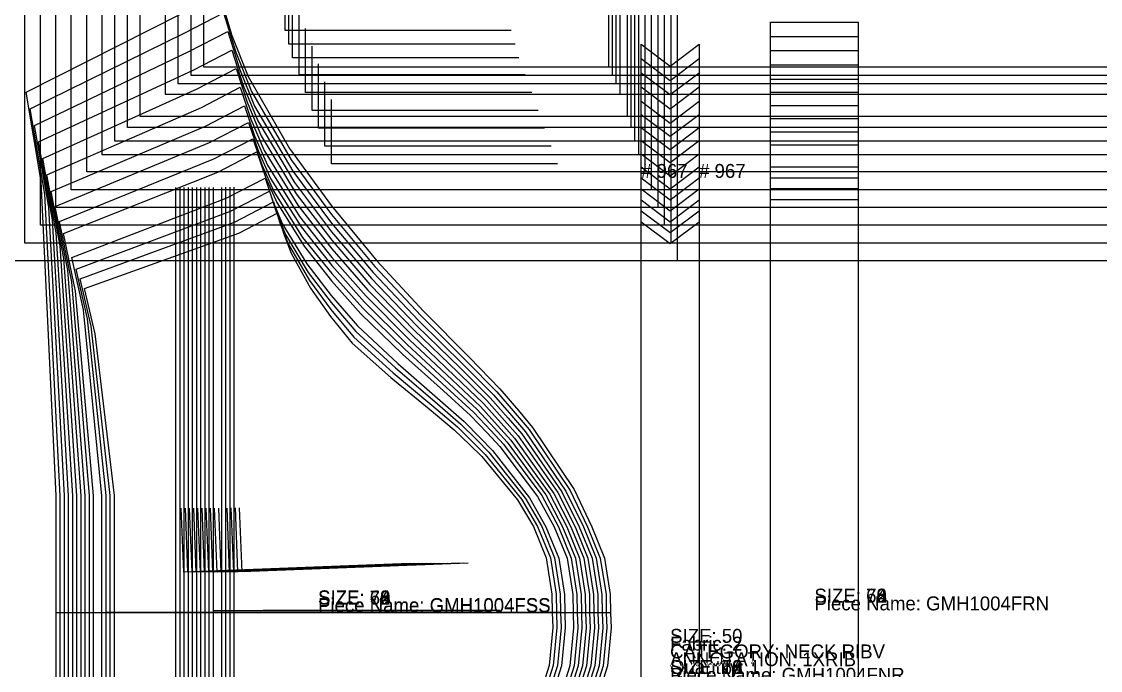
# Model space of a CAD drawing. Extents: x -1.7 to 62.1, y -0.5 to 34.5.
# Drawn here: x 28.47 to 47.86, y 11.14 to 22.8 of the extents above; entities that cross this region are included whole.
import ezdxf

# ---------------------------------------------------------------- set-up
doc = ezdxf.new("R2010")
doc.units = 0

# ---------------------------------------------------------------- blocks, each defined once
blk = doc.blocks.new('GMH1004FBA_42')
at = {"layer": '1'}
for points in [[(31.7432, 21.9825), (31.743, 30.5574)], [(57.7275, 21.9825), (31.7432, 21.9825)]]:
    blk.add_lwpolyline(points, dxfattribs=at)
at = {"layer": '6'}
blk.add_line((57.7275, 21.9825), (31.7432, 21.9825), dxfattribs=at)
at = {"layer": '8'}
blk.add_line((39.0266, 21.9825), (39.0266, 30.2769), dxfattribs=at)
blk = doc.blocks.new('GMH1004FBA_44')
at = {"layer": '1'}
for points in [[(31.5149, 21.8349), (31.5147, 30.7051)], [(57.8929, 21.8349), (31.5149, 21.8349)]]:
    blk.add_lwpolyline(points, dxfattribs=at)
at = {"layer": '6'}
blk.add_line((57.8929, 21.8349), (31.5149, 21.8349), dxfattribs=at)
at = {"layer": '8'}
blk.add_line((39.0936, 21.8349), (39.0936, 30.4246), dxfattribs=at)
blk = doc.blocks.new('GMH1004FBA_46')
at = {"layer": '1'}
for points in [[(31.2865, 21.6872), (31.2863, 30.8527)], [(58.0582, 21.6872), (31.2865, 21.6872)]]:
    blk.add_lwpolyline(points, dxfattribs=at)
at = {"layer": '6'}
blk.add_line((58.0582, 21.6872), (31.2865, 21.6872), dxfattribs=at)
at = {"layer": '8'}
blk.add_line((39.1605, 21.6872), (39.1605, 30.5722), dxfattribs=at)
blk = doc.blocks.new('GMH1004FBA_48')
at = {"layer": '1'}
for points in [[(31.0582, 21.4904), (31.0581, 31.0496)], [(58.2237, 21.4904), (31.0582, 21.4904)]]:
    blk.add_lwpolyline(points, dxfattribs=at)
at = {"layer": '6'}
blk.add_line((58.2237, 21.4904), (31.0582, 21.4904), dxfattribs=at)
at = {"layer": '8'}
blk.add_line((39.2276, 21.4904), (39.2276, 30.7691), dxfattribs=at)
blk = doc.blocks.new('GMH1004FBA_52')
at = {"layer": '1'}
for points in [[(30.6017, 21.0967), (30.6015, 31.4433)], [(58.5545, 21.0967), (30.6017, 21.0967)]]:
    blk.add_lwpolyline(points, dxfattribs=at)
at = {"layer": '6'}
blk.add_line((58.5545, 21.0967), (30.6017, 21.0967), dxfattribs=at)
at = {"layer": '8'}
blk.add_line((39.3616, 21.0967), (39.3616, 31.1628), dxfattribs=at)
blk = doc.blocks.new('GMH1004FBA_54')
at = {"layer": '1'}
for points in [[(30.3733, 20.8998), (30.3732, 31.6401)], [(58.7198, 20.8998), (30.3733, 20.8998)]]:
    blk.add_lwpolyline(points, dxfattribs=at)
at = {"layer": '6'}
blk.add_line((58.7198, 20.8998), (30.3733, 20.8998), dxfattribs=at)
at = {"layer": '8'}
blk.add_line((39.4285, 20.8998), (39.4285, 31.3596), dxfattribs=at)
blk.add_lwpolyline([(37.2725, 22.6449), (33.207, 22.6449), (33.207, 23.7987)], dxfattribs=at)
blk = doc.blocks.new('GMH1004FBA_56')
at = {"layer": '1'}
for points in [[(30.145, 20.6538), (30.1449, 31.8862)], [(58.8852, 20.6538), (30.145, 20.6538)]]:
    blk.add_lwpolyline(points, dxfattribs=at)
at = {"layer": '6'}
blk.add_line((58.8852, 20.6538), (30.145, 20.6538), dxfattribs=at)
at = {"layer": '8'}
blk.add_line((39.4956, 20.6538), (39.4956, 31.6057), dxfattribs=at)
blk.add_lwpolyline([(37.3395, 22.3989), (33.274, 22.3989), (33.274, 23.5527)], dxfattribs=at)
blk = doc.blocks.new('GMH1004FBA_58')
at = {"layer": '1'}
for points in [[(29.9168, 20.4077), (29.9166, 32.1322)], [(59.0507, 20.4077), (29.9168, 20.4077)]]:
    blk.add_lwpolyline(points, dxfattribs=at)
at = {"layer": '6'}
blk.add_line((59.0507, 20.4077), (29.9168, 20.4077), dxfattribs=at)
at = {"layer": '8'}
blk.add_line((39.5626, 20.4077), (39.5626, 31.8517), dxfattribs=at)
blk.add_lwpolyline([(37.4065, 22.1528), (33.3411, 22.1528), (33.3411, 23.3066)], dxfattribs=at)
blk = doc.blocks.new('GMH1004FBA_60')
at = {"layer": '1'}
for points in [[(29.6392, 20.1019), (29.6391, 32.4662)], [(59.2653, 20.1019), (29.6392, 20.1019)]]:
    blk.add_lwpolyline(points, dxfattribs=at)
at = {"layer": '6'}
blk.add_line((59.2653, 20.1019), (29.6392, 20.1019), dxfattribs=at)
at = {"layer": '8'}
blk.add_line((39.6788, 20.1019), (39.6788, 32.1608), dxfattribs=at)
blk.add_lwpolyline([(37.5227, 21.847), (33.4572, 21.847), (33.4572, 23.0008)], dxfattribs=at)
blk = doc.blocks.new('GMH1004FBA_62')
at = {"layer": '1'}
for points in [[(29.3617, 19.782), (29.3616, 32.7861)], [(59.4798, 19.782), (29.3617, 19.782)]]:
    blk.add_lwpolyline(points, dxfattribs=at)
at = {"layer": '6'}
blk.add_line((59.4798, 19.782), (29.3617, 19.782), dxfattribs=at)
at = {"layer": '8'}
blk.add_line((39.7949, 19.782), (39.7949, 32.456), dxfattribs=at)
blk.add_lwpolyline([(37.6389, 21.5271), (33.5734, 21.5271), (33.5734, 22.6809)], dxfattribs=at)
blk = doc.blocks.new('GMH1004FBA_64')
at = {"layer": '1'}
for points in [[(29.0843, 19.462), (29.0841, 33.106)], [(59.6945, 19.462), (29.0843, 19.462)]]:
    blk.add_lwpolyline(points, dxfattribs=at)
at = {"layer": '6'}
blk.add_line((59.6945, 19.462), (29.0843, 19.462), dxfattribs=at)
at = {"layer": '8'}
blk.add_line((39.9112, 19.462), (39.9112, 32.7506), dxfattribs=at)
blk.add_lwpolyline([(37.7551, 21.2072), (33.6897, 21.2072), (33.6897, 22.361)], dxfattribs=at)
blk = doc.blocks.new('GMH1004FBA_66')
at = {"layer": '1'}
for points in [[(28.8068, 19.1422), (28.8066, 33.4259)], [(59.9091, 19.1422), (28.8068, 19.1422)]]:
    blk.add_lwpolyline(points, dxfattribs=at)
at = {"layer": '6'}
blk.add_line((59.9091, 19.1422), (28.8068, 19.1422), dxfattribs=at)
at = {"layer": '8'}
blk.add_line((40.0274, 19.1422), (40.0274, 33.0458), dxfattribs=at)
blk.add_lwpolyline([(37.8713, 20.8873), (33.8059, 20.8873), (33.8059, 22.0411)], dxfattribs=at)
blk = doc.blocks.new('GMH1004FBA_68')
at = {"layer": '1'}
for points in [[(28.5293, 18.8223), (28.5291, 33.7458)], [(60.1236, 18.8223), (28.5293, 18.8223)]]:
    blk.add_lwpolyline(points, dxfattribs=at)
at = {"layer": '6'}
blk.add_line((60.1236, 18.8223), (28.5293, 18.8223), dxfattribs=at)
at = {"layer": '8'}
blk.add_line((40.1436, 18.8223), (40.1436, 33.3405), dxfattribs=at)
blk.add_lwpolyline([(37.9875, 20.5674), (33.922, 20.5674), (33.922, 21.7212)], dxfattribs=at)
blk = doc.blocks.new('GMH1004FBA_70')
at = {"layer": '1'}
blk.add_lwpolyline([(60.3383, 18.5024), (28.2517, 18.5024)], dxfattribs=at)
at = {"layer": '6'}
blk.add_line((60.3383, 18.5024), (28.2517, 18.5024), dxfattribs=at)
at = {"layer": '8'}
blk.add_line((40.2598, 18.5024), (40.2598, 33.6355), dxfattribs=at)
blk.add_lwpolyline([(38.1037, 20.2475), (34.0383, 20.2475), (34.0383, 21.4013)], dxfattribs=at)
blk = doc.blocks.new('GMH1004FSS_42')
at = {"layer": '1'}
for points in [[(29.597, 18.0091), (32.3733, 19.0029), (33.0726, 19.3646)], [(33.0726, 19.3646), (33.1767, 19.003), (33.3131, 18.6432), (33.6642, 18.012), (34.0246, 17.5061), (34.4121, 17.0234), (35.1093, 16.407), (35.793, 15.844), (36.2467, 15.4647), (36.5269, 15.1955), (36.7401, 14.9874), (37.3826, 14.2077), (37.671, 13.731), (37.9005, 13.1691), (38.0039, 12.5159), (38.008, 12.1852), (38.008, 12.1852), (38.0184, 11.9115), (37.9532, 11.2308), (37.7306, 10.5313)], [(29.5784, 6.3691), (29.7924, 7.2494), (30.1375, 10.1647), (30.1375, 12.0998), (30.1375, 12.1846), (30.1375, 12.2257), (30.1375, 14.2863), (29.7932, 17.1923), (29.597, 18.0091)]]:
    blk.add_lwpolyline(points, dxfattribs=at)
at = {"layer": '5'}
blk.add_line((32.9632, 12.2257), (37.0675, 12.2257), dxfattribs=at)
at = {"layer": '7'}
blk.add_line((32.9632, 12.2257), (37.0675, 12.2257), dxfattribs=at)
at = {"layer": '8'}
for p, q in [((32.2845, 19.8263), (32.2845, 4.5465)), ((38.0077, 12.1863), (30.1375, 12.1863))]:
    blk.add_line(p, q, dxfattribs=at)
blk.add_lwpolyline([(36.4944, 13.0709), (32.4319, 12.9147), (32.3876, 14.0675)], dxfattribs=at)
at = {"layer": '1'}
for s, p in [('SIZE: 42', (33.7984, 12.3322)), ('Piece Name: GMH1004FSS', (33.7984, 12.1922))]:
    blk.add_text(s, height=0.25, dxfattribs=at).set_placement(p)
blk = doc.blocks.new('GMH1004FSS_44')
at = {"layer": '1'}
for points in [[(29.5222, 18.1827), (32.2985, 19.1998), (32.9978, 19.5615)], [(32.9978, 19.5615), (33.1133, 19.1841), (33.2627, 18.8093), (33.642, 18.1533), (34.0288, 17.6291), (34.4436, 17.1296), (35.1509, 16.4926), (35.8449, 15.9101), (36.3054, 15.518), (36.5894, 15.24), (36.8055, 15.0249), (37.4554, 14.2212), (37.7458, 13.731), (37.9753, 13.1691), (38.0787, 12.5159), (38.0828, 12.1852), (38.0828, 12.1852), (38.0932, 11.9115), (38.028, 11.2308), (37.8054, 10.5313)], [(29.5036, 6.1955), (29.7213, 7.1167), (30.0627, 10.1647), (30.0627, 12.0998), (30.0627, 12.1846), (30.0627, 12.2257), (30.0627, 14.2863), (29.7219, 17.3273), (29.5222, 18.1827)]]:
    blk.add_lwpolyline(points, dxfattribs=at)
at = {"layer": '5'}
blk.add_line((32.8884, 12.2257), (36.9927, 12.2257), dxfattribs=at)
at = {"layer": '7'}
blk.add_line((32.8884, 12.2257), (36.9927, 12.2257), dxfattribs=at)
at = {"layer": '8'}
for p, q in [((32.2097, 19.8263), (32.2097, 4.5465)), ((38.0825, 12.1863), (30.0627, 12.1863))]:
    blk.add_line(p, q, dxfattribs=at)
blk.add_lwpolyline([(36.4196, 13.0709), (32.3571, 12.9147), (32.3128, 14.0675)], dxfattribs=at)
at = {"layer": '1'}
for s, p in [('SIZE: 44', (33.7984, 12.3322)), ('Piece Name: GMH1004FSS', (33.7984, 12.1922))]:
    blk.add_text(s, height=0.25, dxfattribs=at).set_placement(p)
blk = doc.blocks.new('GMH1004FSS_46')
at = {"layer": '1'}
for points in [[(29.4474, 18.3563), (32.2237, 19.3967), (32.923, 19.7584)], [(32.923, 19.7584), (33.0499, 19.3652), (33.2123, 18.9752), (33.6197, 18.2948), (34.0329, 17.7522), (34.4751, 17.2359), (35.1925, 16.5782), (35.8968, 15.9763), (36.3641, 15.5711), (36.652, 15.2843), (36.871, 15.0625), (37.5281, 14.2349), (37.8206, 13.731), (38.0501, 13.1691), (38.1535, 12.5159), (38.1576, 12.1852), (38.1576, 12.1852), (38.168, 11.9115), (38.1028, 11.2308), (37.8802, 10.5313)], [(29.4288, 6.0219), (29.6503, 6.9838), (29.9879, 10.1647), (29.9879, 12.0998), (29.9879, 12.1846), (29.9879, 12.2257), (29.9879, 14.2863), (29.6507, 17.4624), (29.4474, 18.3563)]]:
    blk.add_lwpolyline(points, dxfattribs=at)
at = {"layer": '5'}
blk.add_line((32.8136, 12.2257), (36.9179, 12.2257), dxfattribs=at)
at = {"layer": '7'}
blk.add_line((32.8136, 12.2257), (36.9179, 12.2257), dxfattribs=at)
at = {"layer": '8'}
for p, q in [((32.1349, 19.8263), (32.1349, 4.5465)), ((38.1573, 12.1863), (29.9879, 12.1863))]:
    blk.add_line(p, q, dxfattribs=at)
blk.add_lwpolyline([(36.3448, 13.0709), (32.2823, 12.9147), (32.238, 14.0675)], dxfattribs=at)
at = {"layer": '1'}
for s, p in [('SIZE: 46', (33.7984, 12.3322)), ('Piece Name: GMH1004FSS', (33.7984, 12.1922))]:
    blk.add_text(s, height=0.25, dxfattribs=at).set_placement(p)
blk = doc.blocks.new('GMH1004FSS_48')
at = {"layer": '1'}
for points in [[(29.3726, 18.5654), (32.1489, 19.6271), (32.8482, 19.9889)], [(32.8482, 19.9889), (32.9852, 19.5745), (33.1597, 19.1638), (33.5951, 18.4482), (34.0357, 17.8783), (34.5066, 17.3365), (35.2341, 16.658), (35.9487, 16.0367), (36.4228, 15.6186), (36.7145, 15.323), (36.9364, 15.0944), (37.6008, 14.2427), (37.8954, 13.7252), (38.1249, 13.1632), (38.2283, 12.5101), (38.2324, 12.1794), (38.2324, 12.1794), (38.2428, 11.9057), (38.1776, 11.225), (37.955, 10.5255)], [(29.354, 5.8012), (29.5802, 6.8136), (29.9131, 10.1589), (29.9131, 12.094), (29.9131, 12.1788), (29.9131, 12.2199), (29.9131, 14.2805), (29.5803, 17.6236), (29.3726, 18.5654)]]:
    blk.add_lwpolyline(points, dxfattribs=at)
at = {"layer": '5'}
blk.add_line((32.7388, 12.2199), (36.8431, 12.2199), dxfattribs=at)
at = {"layer": '7'}
blk.add_line((32.7388, 12.2199), (36.8431, 12.2199), dxfattribs=at)
at = {"layer": '8'}
for p, q in [((32.0601, 19.8205), (32.0601, 4.5407)), ((38.2321, 12.1805), (29.9131, 12.1805))]:
    blk.add_line(p, q, dxfattribs=at)
blk.add_lwpolyline([(36.27, 13.0651), (32.2075, 12.9089), (32.1632, 14.0617)], dxfattribs=at)
at = {"layer": '1'}
for s, p in [('SIZE: 48', (33.7984, 12.3264)), ('Piece Name: GMH1004FSS', (33.7984, 12.1864))]:
    blk.add_text(s, height=0.25, dxfattribs=at).set_placement(p)
blk = doc.blocks.new('GMH1004FSS_52')
at = {"layer": '1'}
for points in [[(29.223, 18.9952), (31.9993, 20.0994), (32.6986, 20.4612)], [(32.6986, 20.4612), (32.8559, 20.0046), (33.0544, 19.5527), (33.546, 18.7667), (34.0412, 18.1422), (34.5696, 17.549), (35.3174, 16.8291), (36.0524, 16.1691), (36.5401, 15.725), (36.8396, 15.4116), (37.0673, 15.1694), (37.7463, 14.27), (38.045, 13.7252), (38.2745, 13.1632), (38.3779, 12.5101), (38.382, 12.1794), (38.382, 12.1794), (38.3924, 11.9057), (38.3272, 11.225), (38.1046, 10.5255)], [(29.2044, 5.3714), (29.4399, 6.4849), (29.7635, 10.1589), (29.7635, 12.094), (29.7635, 12.1788), (29.7635, 12.2199), (29.7635, 14.2805), (29.4394, 17.9579), (29.223, 18.9952)]]:
    blk.add_lwpolyline(points, dxfattribs=at)
at = {"layer": '5'}
blk.add_line((32.5892, 12.2199), (36.6935, 12.2199), dxfattribs=at)
at = {"layer": '7'}
blk.add_line((32.5892, 12.2199), (36.6935, 12.2199), dxfattribs=at)
at = {"layer": '8'}
for p, q in [((31.9105, 19.8205), (31.9105, 4.5407)), ((38.3817, 12.1805), (29.7635, 12.1805))]:
    blk.add_line(p, q, dxfattribs=at)
blk.add_lwpolyline([(36.1204, 13.0651), (32.0579, 12.9089), (32.0136, 14.0617)], dxfattribs=at)
at = {"layer": '1'}
for s, p in [('SIZE: 52', (33.7984, 12.3264)), ('Piece Name: GMH1004FSS', (33.7984, 12.1864))]:
    blk.add_text(s, height=0.25, dxfattribs=at).set_placement(p)
blk = doc.blocks.new('GMH1004FSS_54')
at = {"layer": '1'}
for points in [[(29.1482, 19.2101), (31.9245, 20.3357), (32.6238, 20.6974)], [(32.6238, 20.6974), (32.7912, 20.2197), (33.0018, 19.747), (33.5214, 18.926), (34.044, 18.2742), (34.6011, 17.6554), (35.359, 16.9147), (36.1043, 16.2352), (36.5988, 15.7783), (36.9021, 15.456), (37.1327, 15.207), (37.819, 14.2836), (38.1198, 13.7252), (38.3493, 13.1632), (38.4527, 12.5101), (38.4568, 12.1794), (38.4568, 12.1794), (38.4672, 11.9057), (38.402, 11.225), (38.1794, 10.5255)], [(29.1296, 5.1565), (29.3698, 6.3205), (29.6887, 10.1589), (29.6887, 12.094), (29.6887, 12.1788), (29.6887, 12.2199), (29.6887, 14.2805), (29.369, 18.125), (29.1482, 19.2101)]]:
    blk.add_lwpolyline(points, dxfattribs=at)
at = {"layer": '5'}
blk.add_line((32.5144, 12.2199), (36.6187, 12.2199), dxfattribs=at)
at = {"layer": '7'}
blk.add_line((32.5144, 12.2199), (36.6187, 12.2199), dxfattribs=at)
at = {"layer": '8'}
for p, q in [((31.8357, 19.8205), (31.8357, 4.5407)), ((38.4565, 12.1805), (29.6887, 12.1805))]:
    blk.add_line(p, q, dxfattribs=at)
blk.add_lwpolyline([(36.0456, 13.0651), (31.9831, 12.9089), (31.9388, 14.0617)], dxfattribs=at)
at = {"layer": '1'}
for s, p in [('SIZE: 54', (33.7984, 12.3264)), ('Piece Name: GMH1004FSS', (33.7984, 12.1864))]:
    blk.add_text(s, height=0.25, dxfattribs=at).set_placement(p)
blk = doc.blocks.new('GMH1004FSS_56')
at = {"layer": '1'}
for points in [[(29.0734, 19.4797), (31.8497, 20.631), (32.549, 20.9927)], [(32.549, 20.9927), (32.7245, 20.4859), (32.9459, 19.9842), (33.4934, 19.1122), (34.0446, 18.4195), (34.6326, 17.7616), (35.4006, 17.0003), (36.1562, 16.3014), (36.6575, 15.8314), (36.9647, 15.5004), (37.1982, 15.2447), (37.8917, 14.2973), (38.1946, 13.7252), (38.4241, 13.1632), (38.5275, 12.5101), (38.5316, 12.1794), (38.5316, 12.1794), (38.542, 11.9057), (38.4768, 11.225), (38.2542, 10.5255)], [(29.0548, 4.8869), (29.3009, 6.1143), (29.6139, 10.1589), (29.6139, 12.094), (29.6139, 12.1788), (29.6139, 12.2199), (29.6139, 14.2805), (29.2997, 18.3348), (29.0734, 19.4797)]]:
    blk.add_lwpolyline(points, dxfattribs=at)
at = {"layer": '5'}
blk.add_line((32.4396, 12.2199), (36.5439, 12.2199), dxfattribs=at)
at = {"layer": '7'}
blk.add_line((32.4396, 12.2199), (36.5439, 12.2199), dxfattribs=at)
at = {"layer": '8'}
for p, q in [((31.7609, 19.8205), (31.7609, 4.5407)), ((38.5313, 12.1805), (29.6139, 12.1805))]:
    blk.add_line(p, q, dxfattribs=at)
blk.add_lwpolyline([(35.9708, 13.0651), (31.9083, 12.9089), (31.864, 14.0617)], dxfattribs=at)
at = {"layer": '1'}
for s, p in [('SIZE: 56', (33.7984, 12.3264)), ('Piece Name: GMH1004FSS', (33.7984, 12.1864))]:
    blk.add_text(s, height=0.25, dxfattribs=at).set_placement(p)
blk = doc.blocks.new('GMH1004FSS_58')
at = {"layer": '1'}
for points in [[(28.9986, 19.7493), (31.7749, 20.9263), (32.4742, 21.288)], [(32.4742, 21.288), (32.6579, 20.7522), (32.8901, 20.2213), (33.4653, 19.2986), (34.0452, 18.5649), (34.6641, 17.8679), (35.4422, 17.0859), (36.2081, 16.3676), (36.7162, 15.8846), (37.0272, 15.5448), (37.2636, 15.2822), (37.9645, 14.3109), (38.2694, 13.7252), (38.4989, 13.1632), (38.6023, 12.5101), (38.6064, 12.1794), (38.6064, 12.1794), (38.6168, 11.9057), (38.5516, 11.225), (38.329, 10.5255)], [(28.98, 4.6173), (29.2319, 5.9081), (29.5391, 10.1589), (29.5391, 12.094), (29.5391, 12.1788), (29.5391, 12.2199), (29.5391, 14.2805), (29.2304, 18.5443), (28.9986, 19.7493)]]:
    blk.add_lwpolyline(points, dxfattribs=at)
at = {"layer": '5'}
blk.add_line((32.3648, 12.2199), (36.4691, 12.2199), dxfattribs=at)
at = {"layer": '7'}
blk.add_line((32.3648, 12.2199), (36.4691, 12.2199), dxfattribs=at)
at = {"layer": '8'}
for p, q in [((31.6861, 19.8205), (31.6861, 4.5407)), ((38.6061, 12.1805), (29.5391, 12.1805))]:
    blk.add_line(p, q, dxfattribs=at)
blk.add_lwpolyline([(35.896, 13.0651), (31.8335, 12.9089), (31.7892, 14.0617)], dxfattribs=at)
at = {"layer": '1'}
for s, p in [('SIZE: 58', (33.7984, 12.3263)), ('Piece Name: GMH1004FSS', (33.7984, 12.1863))]:
    blk.add_text(s, height=0.25, dxfattribs=at).set_placement(p)
blk = doc.blocks.new('GMH1004FSS_60')
at = {"layer": '1'}
for points in [[(28.9238, 20.0465), (31.7001, 21.2608), (32.3994, 21.6226)], [(32.3994, 21.6226), (32.59, 21.0522), (32.832, 20.487), (33.435, 19.5026), (34.0445, 18.7192), (34.6956, 17.9742), (35.4838, 17.1715), (36.26, 16.4339), (36.7748, 15.9378), (37.0897, 15.5893), (37.329, 15.3198), (38.0372, 14.3246), (38.3442, 13.7252), (38.5737, 13.1632), (38.6771, 12.5101), (38.6812, 12.1794), (38.6812, 12.1794), (38.6916, 11.9057), (38.6264, 11.225), (38.4038, 10.5255)], [(28.9052, 4.3201), (29.1636, 5.6808), (29.4643, 10.1589), (29.4643, 12.094), (29.4643, 12.1788), (29.4643, 12.2199), (29.4643, 14.2805), (29.1617, 18.7755), (28.9238, 20.0465)]]:
    blk.add_lwpolyline(points, dxfattribs=at)
at = {"layer": '5'}
blk.add_line((32.29, 12.2199), (36.3943, 12.2199), dxfattribs=at)
at = {"layer": '7'}
blk.add_line((32.29, 12.2199), (36.3943, 12.2199), dxfattribs=at)
at = {"layer": '8'}
for p, q in [((31.6113, 19.8205), (31.6113, 4.5407)), ((38.6809, 12.1805), (29.4643, 12.1805))]:
    blk.add_line(p, q, dxfattribs=at)
blk.add_lwpolyline([(35.8212, 13.0651), (31.7587, 12.9089), (31.7144, 14.0617)], dxfattribs=at)
at = {"layer": '1'}
for s, p in [('SIZE: 60', (33.7984, 12.3264)), ('Piece Name: GMH1004FSS', (33.7984, 12.1864))]:
    blk.add_text(s, height=0.25, dxfattribs=at).set_placement(p)
blk = doc.blocks.new('GMH1004FSS_62')
at = {"layer": '1'}
for points in [[(28.849, 20.3437), (31.6253, 21.5955), (32.3246, 21.9572)], [(32.3246, 21.9572), (32.522, 21.3524), (32.7739, 20.7526), (33.4047, 19.7068), (34.0437, 18.8733), (34.7271, 18.0805), (35.5254, 17.2571), (36.3119, 16.5), (36.8335, 15.991), (37.1523, 15.6336), (37.3945, 15.3575), (38.1099, 14.3382), (38.419, 13.7252), (38.6485, 13.1632), (38.7519, 12.5101), (38.756, 12.1794), (38.756, 12.1794), (38.7664, 11.9057), (38.7012, 11.225), (38.4786, 10.5255)], [(28.8304, 4.0229), (29.0952, 5.4536), (29.3895, 10.1589), (29.3895, 12.094), (29.3895, 12.1788), (29.3895, 12.2199), (29.3895, 14.2805), (29.093, 19.0066), (28.849, 20.3437)]]:
    blk.add_lwpolyline(points, dxfattribs=at)
at = {"layer": '5'}
blk.add_line((32.2152, 12.2199), (36.3195, 12.2199), dxfattribs=at)
at = {"layer": '7'}
blk.add_line((32.2152, 12.2199), (36.3195, 12.2199), dxfattribs=at)
at = {"layer": '8'}
for p, q in [((31.5365, 19.8205), (31.5365, 4.5407)), ((38.7557, 12.1805), (29.3895, 12.1805))]:
    blk.add_line(p, q, dxfattribs=at)
blk.add_lwpolyline([(35.7464, 13.0651), (31.6839, 12.9089), (31.6396, 14.0617)], dxfattribs=at)
at = {"layer": '1'}
for s, p in [('SIZE: 62', (33.7984, 12.3264)), ('Piece Name: GMH1004FSS', (33.7984, 12.1864))]:
    blk.add_text(s, height=0.25, dxfattribs=at).set_placement(p)
blk = doc.blocks.new('GMH1004FSS_64')
at = {"layer": '1'}
for points in [[(28.7742, 20.6409), (31.5505, 21.9301), (32.2498, 22.2918)], [(32.2498, 22.2918), (32.4541, 21.6525), (32.7159, 21.0182), (33.3743, 19.911), (34.0429, 19.0276), (34.7586, 18.1869), (35.567, 17.3427), (36.3638, 16.5662), (36.8922, 16.0442), (37.2148, 15.6779), (37.4599, 15.395), (38.1827, 14.3519), (38.4938, 13.7252), (38.7233, 13.1632), (38.8267, 12.5101), (38.8308, 12.1794), (38.8308, 12.1794), (38.8412, 11.9057), (38.776, 11.225), (38.5534, 10.5255)], [(28.7556, 3.7257), (29.0269, 5.2261), (29.3147, 10.1589), (29.3147, 12.094), (29.3147, 12.1788), (29.3147, 12.2199), (29.3147, 14.2805), (29.0243, 19.2377), (28.7742, 20.6409)]]:
    blk.add_lwpolyline(points, dxfattribs=at)
at = {"layer": '5'}
blk.add_line((32.1404, 12.2199), (36.2447, 12.2199), dxfattribs=at)
at = {"layer": '7'}
blk.add_line((32.1404, 12.2199), (36.2447, 12.2199), dxfattribs=at)
at = {"layer": '8'}
for p, q in [((31.4617, 19.8205), (31.4617, 4.5407)), ((38.8305, 12.1805), (29.3147, 12.1805))]:
    blk.add_line(p, q, dxfattribs=at)
blk.add_lwpolyline([(35.6716, 13.0651), (31.6091, 12.9089), (31.5648, 14.0617)], dxfattribs=at)
at = {"layer": '1'}
for s, p in [('SIZE: 64', (33.7984, 12.3264)), ('Piece Name: GMH1004FSS', (33.7984, 12.1864))]:
    blk.add_text(s, height=0.25, dxfattribs=at).set_placement(p)
blk = doc.blocks.new('GMH1004FSS_66')
at = {"layer": '1'}
for points in [[(28.6994, 20.9377), (31.4757, 22.2647), (32.175, 22.6264)], [(32.175, 22.6264), (32.3861, 21.9526), (32.6578, 21.2837), (33.344, 20.115), (34.0422, 19.1818), (34.7901, 18.2931), (35.6086, 17.4282), (36.4157, 16.6325), (36.9509, 16.0974), (37.2773, 15.7224), (37.5253, 15.4326), (38.2554, 14.3656), (38.5686, 13.7252), (38.7981, 13.1632), (38.9015, 12.5101), (38.9056, 12.1794), (38.9056, 12.1794), (38.916, 11.9057), (38.8508, 11.225), (38.6282, 10.5255)], [(28.6808, 3.4289), (28.9586, 4.9992), (29.2399, 10.1589), (29.2399, 12.094), (29.2399, 12.1788), (29.2399, 12.2199), (29.2399, 14.2805), (28.9555, 19.4685), (28.6994, 20.9377)]]:
    blk.add_lwpolyline(points, dxfattribs=at)
at = {"layer": '5'}
blk.add_line((32.0656, 12.2199), (36.1699, 12.2199), dxfattribs=at)
at = {"layer": '7'}
blk.add_line((32.0656, 12.2199), (36.1699, 12.2199), dxfattribs=at)
at = {"layer": '8'}
for p, q in [((31.3869, 19.8205), (31.3869, 4.5407)), ((38.9053, 12.1805), (29.2399, 12.1805))]:
    blk.add_line(p, q, dxfattribs=at)
blk.add_lwpolyline([(35.5968, 13.0651), (31.5343, 12.9089), (31.49, 14.0617)], dxfattribs=at)
at = {"layer": '1'}
for s, p in [('SIZE: 66', (33.7984, 12.3263)), ('Piece Name: GMH1004FSS', (33.7984, 12.1863))]:
    blk.add_text(s, height=0.25, dxfattribs=at).set_placement(p)
blk = doc.blocks.new('GMH1004FSS_68')
at = {"layer": '1'}
for points in [[(28.6246, 21.2349), (31.4009, 22.5992), (32.1002, 22.961)], [(32.1002, 22.961), (32.3182, 22.2528), (32.5998, 21.5493), (33.3137, 20.3191), (34.0414, 19.3361), (34.8216, 18.3994), (35.6502, 17.5137), (36.4676, 16.6986), (37.0096, 16.1507), (37.3399, 15.7667), (37.5908, 15.4703), (38.3281, 14.3793), (38.6434, 13.7252), (38.8729, 13.1632), (38.9763, 12.5101), (38.9804, 12.1794), (38.9804, 12.1794), (38.9908, 11.9057), (38.9256, 11.225), (38.703, 10.5255)], [(28.606, 3.1317), (28.8902, 4.7718), (29.1651, 10.1589), (29.1651, 12.094), (29.1651, 12.1788), (29.1651, 12.2199), (29.1651, 14.2805), (28.8868, 19.6996), (28.6246, 21.2349)]]:
    blk.add_lwpolyline(points, dxfattribs=at)
at = {"layer": '5'}
blk.add_line((31.9908, 12.2199), (36.0951, 12.2199), dxfattribs=at)
at = {"layer": '7'}
blk.add_line((31.9908, 12.2199), (36.0951, 12.2199), dxfattribs=at)
at = {"layer": '8'}
for p, q in [((31.3121, 19.8205), (31.3121, 4.5407)), ((38.9801, 12.1805), (29.1651, 12.1805))]:
    blk.add_line(p, q, dxfattribs=at)
blk.add_lwpolyline([(35.522, 13.0651), (31.4595, 12.9089), (31.4152, 14.0617)], dxfattribs=at)
at = {"layer": '1'}
for s, p in [('SIZE: 68', (33.7984, 12.3264)), ('Piece Name: GMH1004FSS', (33.7984, 12.1864))]:
    blk.add_text(s, height=0.25, dxfattribs=at).set_placement(p)
blk = doc.blocks.new('GMH1004FSS_70')
at = {"layer": '1'}
for points in [[(28.5498, 21.5321), (31.3261, 22.9339), (32.0254, 23.2956)], [(32.0254, 23.2956), (32.2503, 22.5529), (32.5417, 21.8149), (33.2833, 20.5233), (34.0406, 19.4904), (34.8531, 18.5058), (35.6918, 17.5993), (36.5195, 16.7648), (37.0682, 16.2038), (37.4024, 15.8111), (37.6562, 15.5078), (38.4009, 14.3928), (38.7182, 13.7252), (38.9477, 13.1632), (39.0511, 12.5101), (39.0552, 12.1794), (39.0552, 12.1794), (39.0656, 11.9057), (39.0004, 11.225), (38.7778, 10.5255)], [(28.5312, 2.8345), (28.8219, 4.5445), (29.0903, 10.1589), (29.0903, 12.094), (29.0903, 12.1788), (29.0903, 12.2199), (29.0903, 14.2805), (28.8181, 19.9307), (28.5498, 21.5321)]]:
    blk.add_lwpolyline(points, dxfattribs=at)
at = {"layer": '5'}
blk.add_line((31.916, 12.2199), (36.0203, 12.2199), dxfattribs=at)
at = {"layer": '7'}
blk.add_line((31.916, 12.2199), (36.0203, 12.2199), dxfattribs=at)
at = {"layer": '8'}
for p, q in [((31.2373, 19.8205), (31.2373, 4.5407)), ((39.0549, 12.1805), (29.0903, 12.1805))]:
    blk.add_line(p, q, dxfattribs=at)
blk.add_lwpolyline([(35.4472, 13.0651), (31.3847, 12.9089), (31.3404, 14.0617)], dxfattribs=at)
at = {"layer": '1'}
for s, p in [('SIZE: 70', (33.7984, 12.3264)), ('Piece Name: GMH1004FSS', (33.7984, 12.1864))]:
    blk.add_text(s, height=0.25, dxfattribs=at).set_placement(p)
blk = doc.blocks.new('GMH1004FNR_42')
at = {"layer": '1'}
for points in [[(39.6058, 2.672), (39.6058, 19.2068)], [(39.6058, 19.2068), (40.1268, 18.8131), (40.6478, 19.2068)], [(40.6478, 19.2068), (40.6478, 2.672)]]:
    blk.add_lwpolyline(points, dxfattribs=at)
for s, p in [('SIZE: 42', (40.1268, 11.0794)), ('Piece Name: GMH1004FNR', (40.1268, 10.9394))]:
    blk.add_text(s, height=0.25, dxfattribs=at).set_placement(p)
blk = doc.blocks.new('GMH1004FNR_44')
at = {"layer": '1'}
for points in [[(39.6058, 2.4751), (39.6058, 19.4037)], [(39.6058, 19.4037), (40.1268, 19.01), (40.6478, 19.4037)], [(40.6478, 19.4037), (40.6478, 2.4751)]]:
    blk.add_lwpolyline(points, dxfattribs=at)
for s, p in [('SIZE: 44', (40.1268, 11.0794)), ('Piece Name: GMH1004FNR', (40.1268, 10.9394))]:
    blk.add_text(s, height=0.25, dxfattribs=at).set_placement(p)
blk = doc.blocks.new('GMH1004FNR_46')
at = {"layer": '1'}
for points in [[(39.6058, 2.2782), (39.6058, 19.6006)], [(39.6058, 19.6006), (40.1268, 19.2069), (40.6478, 19.6006)], [(40.6478, 19.6006), (40.6478, 2.2782)]]:
    blk.add_lwpolyline(points, dxfattribs=at)
for s, p in [('SIZE: 46', (40.1268, 11.0794)), ('Piece Name: GMH1004FNR', (40.1268, 10.9394))]:
    blk.add_text(s, height=0.25, dxfattribs=at).set_placement(p)
blk = doc.blocks.new('GMH1004FNR_48')
at = {"layer": '1'}
for points in [[(39.6058, 2.0813), (39.6058, 19.7975)], [(39.6058, 19.7975), (40.1268, 19.4038), (40.6478, 19.7975)], [(40.6478, 19.7975), (40.6478, 2.0813)]]:
    blk.add_lwpolyline(points, dxfattribs=at)
for s, p in [('SIZE: 48', (40.1268, 11.0794)), ('Piece Name: GMH1004FNR', (40.1268, 10.9394))]:
    blk.add_text(s, height=0.25, dxfattribs=at).set_placement(p)
blk = doc.blocks.new('GMH1004FNR_50')
at = {"layer": '1'}
for points in [[(39.6058, 1.8844), (39.6058, 19.9944)], [(39.6058, 19.9944), (40.1268, 19.6007), (40.6478, 19.9944)], [(40.6478, 19.9944), (40.6478, 1.8844)]]:
    blk.add_lwpolyline(points, dxfattribs=at)
at = {"layer": '2'}
for p in [(39.6058, 19.9944), (39.6058, 19.9944), (40.6478, 19.9944), (40.6478, 19.9944), (40.1268, 19.6007)]:
    blk.add_point(p, dxfattribs=at)
at = {"layer": '1'}
for s, p in [('SIZE: 50', (40.1268, 11.6394)), ('Fabric: 2', (40.1268, 11.4994)), ('ANNOTATION: 1XRIB', (40.1268, 11.2194)), ('CATEGORY: NECK RIBV', (40.1268, 11.3594)), ('Quantity: 1', (40.1268, 11.0794)), ('Piece Name: GMH1004FNR', (40.1268, 10.9394))]:
    blk.add_text(s, height=0.25, dxfattribs=at).set_placement(p)
at = {"layer": '2'}
for p in [(39.6058, 19.9944), (39.6058, 19.9944), (40.6478, 19.9944)]:
    blk.add_text('# 967', height=0.25, dxfattribs=at).set_placement(p)
blk = doc.blocks.new('GMH1004FNR_52')
at = {"layer": '1'}
for points in [[(39.6058, 1.6875), (39.6058, 20.1913)], [(39.6058, 20.1913), (40.1268, 19.7976), (40.6478, 20.1913)], [(40.6478, 20.1913), (40.6478, 1.6875)]]:
    blk.add_lwpolyline(points, dxfattribs=at)
for s, p in [('SIZE: 52', (40.1268, 11.0794)), ('Piece Name: GMH1004FNR', (40.1268, 10.9394))]:
    blk.add_text(s, height=0.25, dxfattribs=at).set_placement(p)
blk = doc.blocks.new('GMH1004FNR_54')
at = {"layer": '1'}
for points in [[(39.6058, 1.4513), (39.6058, 20.4275)], [(39.6058, 20.4275), (40.1268, 20.0338), (40.6478, 20.4275)], [(40.6478, 20.4275), (40.6478, 1.4513)]]:
    blk.add_lwpolyline(points, dxfattribs=at)
for s, p in [('SIZE: 54', (40.1268, 11.0794)), ('Piece Name: GMH1004FNR', (40.1268, 10.9394))]:
    blk.add_text(s, height=0.25, dxfattribs=at).set_placement(p)
blk = doc.blocks.new('GMH1004FNR_56')
at = {"layer": '1'}
for points in [[(39.6058, 1.2151), (39.6058, 20.6637)], [(39.6058, 20.6637), (40.1268, 20.27), (40.6478, 20.6637)], [(40.6478, 20.6637), (40.6478, 1.2151)]]:
    blk.add_lwpolyline(points, dxfattribs=at)
for s, p in [('SIZE: 56', (40.1268, 11.0794)), ('Piece Name: GMH1004FNR', (40.1268, 10.9394))]:
    blk.add_text(s, height=0.25, dxfattribs=at).set_placement(p)
blk = doc.blocks.new('GMH1004FNR_58')
at = {"layer": '1'}
for points in [[(39.6058, 0.9789), (39.6058, 20.8999)], [(39.6058, 20.8999), (40.1268, 20.5062), (40.6478, 20.8999)], [(40.6478, 20.8999), (40.6478, 0.9789)]]:
    blk.add_lwpolyline(points, dxfattribs=at)
for s, p in [('SIZE: 58', (40.1268, 11.0794)), ('Piece Name: GMH1004FNR', (40.1268, 10.9394))]:
    blk.add_text(s, height=0.25, dxfattribs=at).set_placement(p)
blk = doc.blocks.new('GMH1004FNR_60')
at = {"layer": '1'}
for points in [[(39.6058, 0.7427), (39.6058, 21.1361)], [(39.6058, 21.1361), (40.1268, 20.7424), (40.6478, 21.1361)], [(40.6478, 21.1361), (40.6478, 0.7427)]]:
    blk.add_lwpolyline(points, dxfattribs=at)
for s, p in [('SIZE: 60', (40.1268, 11.0794)), ('Piece Name: GMH1004FNR', (40.1268, 10.9394))]:
    blk.add_text(s, height=0.25, dxfattribs=at).set_placement(p)
blk = doc.blocks.new('GMH1004FNR_62')
at = {"layer": '1'}
for points in [[(39.6058, 0.5065), (39.6058, 21.3723)], [(39.6058, 21.3723), (40.1268, 20.9786), (40.6478, 21.3723)], [(40.6478, 21.3723), (40.6478, 0.5065)]]:
    blk.add_lwpolyline(points, dxfattribs=at)
for s, p in [('SIZE: 62', (40.1268, 11.0794)), ('Piece Name: GMH1004FNR', (40.1268, 10.9394))]:
    blk.add_text(s, height=0.25, dxfattribs=at).set_placement(p)
blk = doc.blocks.new('GMH1004FNR_64')
at = {"layer": '1'}
for points in [[(39.6058, 0.2506), (39.6058, 21.6282)], [(39.6058, 21.6282), (40.1268, 21.2345), (40.6478, 21.6282)], [(40.6478, 21.6282), (40.6478, 0.2506)]]:
    blk.add_lwpolyline(points, dxfattribs=at)
for s, p in [('SIZE: 64', (40.1268, 11.0794)), ('Piece Name: GMH1004FNR', (40.1268, 10.9394))]:
    blk.add_text(s, height=0.25, dxfattribs=at).set_placement(p)
blk = doc.blocks.new('GMH1004FNR_66')
at = {"layer": '1'}
for points in [[(39.6058, -0.0053), (39.6058, 21.8841)], [(39.6058, 21.8841), (40.1268, 21.4904), (40.6478, 21.8841)], [(40.6478, 21.8841), (40.6478, -0.0053)]]:
    blk.add_lwpolyline(points, dxfattribs=at)
for s, p in [('SIZE: 66', (40.1268, 11.0794)), ('Piece Name: GMH1004FNR', (40.1268, 10.9394))]:
    blk.add_text(s, height=0.25, dxfattribs=at).set_placement(p)
blk = doc.blocks.new('GMH1004FNR_68')
at = {"layer": '1'}
for points in [[(39.6058, -0.2612), (39.6058, 22.14)], [(39.6058, 22.14), (40.1268, 21.7463), (40.6478, 22.14)], [(40.6478, 22.14), (40.6478, -0.2612)]]:
    blk.add_lwpolyline(points, dxfattribs=at)
for s, p in [('SIZE: 68', (40.1268, 11.0794)), ('Piece Name: GMH1004FNR', (40.1268, 10.9394))]:
    blk.add_text(s, height=0.25, dxfattribs=at).set_placement(p)
blk = doc.blocks.new('GMH1004FNR_70')
at = {"layer": '1'}
for points in [[(39.6058, -0.5171), (39.6058, 22.3959)], [(39.6058, 22.3959), (40.1268, 22.0022), (40.6478, 22.3959)], [(40.6478, 22.3959), (40.6478, -0.5171)]]:
    blk.add_lwpolyline(points, dxfattribs=at)
for s, p in [('SIZE: 70', (40.1268, 11.0794)), ('Piece Name: GMH1004FNR', (40.1268, 10.9394))]:
    blk.add_text(s, height=0.25, dxfattribs=at).set_placement(p)
blk = doc.blocks.new('GMH1004FRN_42')
at = {"layer": '1'}
for points in [[(41.9351, 4.8406), (41.9351, 19.604)], [(41.9351, 19.604), (42.7225, 19.604), (43.5099, 19.604)], [(43.5099, 19.604), (43.5099, 4.8406)]]:
    blk.add_lwpolyline(points, dxfattribs=at)
for s, p in [('SIZE: 42', (42.7225, 12.3623)), ('Piece Name: GMH1004FRN', (42.7225, 12.2223))]:
    blk.add_text(s, height=0.25, dxfattribs=at).set_placement(p)
blk = doc.blocks.new('GMH1004FRN_44')
at = {"layer": '1'}
for points in [[(41.9351, 4.6437), (41.9351, 19.8009)], [(41.9351, 19.8009), (42.7225, 19.8009), (43.5099, 19.8009)], [(43.5099, 19.8009), (43.5099, 4.6437)]]:
    blk.add_lwpolyline(points, dxfattribs=at)
for s, p in [('SIZE: 44', (42.7225, 12.3623)), ('Piece Name: GMH1004FRN', (42.7225, 12.2223))]:
    blk.add_text(s, height=0.25, dxfattribs=at).set_placement(p)
blk = doc.blocks.new('GMH1004FRN_46')
at = {"layer": '1'}
for points in [[(41.9351, 4.4468), (41.9351, 19.9978)], [(41.9351, 19.9978), (42.7225, 19.9978), (43.5099, 19.9978)], [(43.5099, 19.9978), (43.5099, 4.4468)]]:
    blk.add_lwpolyline(points, dxfattribs=at)
for s, p in [('SIZE: 46', (42.7225, 12.3623)), ('Piece Name: GMH1004FRN', (42.7225, 12.2223))]:
    blk.add_text(s, height=0.25, dxfattribs=at).set_placement(p)
blk = doc.blocks.new('GMH1004FRN_48')
at = {"layer": '1'}
for points in [[(41.9351, 4.2499), (41.9351, 20.1947)], [(41.9351, 20.1947), (42.7225, 20.1947), (43.5099, 20.1947)], [(43.5099, 20.1947), (43.5099, 4.2499)]]:
    blk.add_lwpolyline(points, dxfattribs=at)
for s, p in [('SIZE: 48', (42.7225, 12.3623)), ('Piece Name: GMH1004FRN', (42.7225, 12.2223))]:
    blk.add_text(s, height=0.25, dxfattribs=at).set_placement(p)
blk = doc.blocks.new('GMH1004FRN_52')
at = {"layer": '1'}
for points in [[(41.9351, 3.8561), (41.9351, 20.5885)], [(41.9351, 20.5885), (42.7225, 20.5885), (43.5099, 20.5885)], [(43.5099, 20.5885), (43.5099, 3.8561)]]:
    blk.add_lwpolyline(points, dxfattribs=at)
for s, p in [('SIZE: 52', (42.7225, 12.3623)), ('Piece Name: GMH1004FRN', (42.7225, 12.2223))]:
    blk.add_text(s, height=0.25, dxfattribs=at).set_placement(p)
blk = doc.blocks.new('GMH1004FRN_54')
at = {"layer": '1'}
for points in [[(41.9351, 3.6199), (41.9351, 20.8247)], [(41.9351, 20.8247), (42.7225, 20.8247), (43.5099, 20.8247)], [(43.5099, 20.8247), (43.5099, 3.6199)]]:
    blk.add_lwpolyline(points, dxfattribs=at)
for s, p in [('SIZE: 54', (42.7225, 12.3623)), ('Piece Name: GMH1004FRN', (42.7225, 12.2223))]:
    blk.add_text(s, height=0.25, dxfattribs=at).set_placement(p)
blk = doc.blocks.new('GMH1004FRN_56')
at = {"layer": '1'}
for points in [[(41.9351, 3.3837), (41.9351, 21.0609)], [(41.9351, 21.0609), (42.7225, 21.0609), (43.5099, 21.0609)], [(43.5099, 21.0609), (43.5099, 3.3837)]]:
    blk.add_lwpolyline(points, dxfattribs=at)
for s, p in [('SIZE: 56', (42.7225, 12.3623)), ('Piece Name: GMH1004FRN', (42.7225, 12.2223))]:
    blk.add_text(s, height=0.25, dxfattribs=at).set_placement(p)
blk = doc.blocks.new('GMH1004FRN_58')
at = {"layer": '1'}
for points in [[(41.9351, 3.1475), (41.9351, 21.2971)], [(41.9351, 21.2971), (42.7225, 21.2971), (43.5099, 21.2971)], [(43.5099, 21.2971), (43.5099, 3.1475)]]:
    blk.add_lwpolyline(points, dxfattribs=at)
for s, p in [('SIZE: 58', (42.7225, 12.3623)), ('Piece Name: GMH1004FRN', (42.7225, 12.2223))]:
    blk.add_text(s, height=0.25, dxfattribs=at).set_placement(p)
blk = doc.blocks.new('GMH1004FRN_60')
at = {"layer": '1'}
for points in [[(41.9351, 2.9113), (41.9351, 21.5333)], [(41.9351, 21.5333), (42.7225, 21.5333), (43.5099, 21.5333)], [(43.5099, 21.5333), (43.5099, 2.9113)]]:
    blk.add_lwpolyline(points, dxfattribs=at)
for s, p in [('SIZE: 60', (42.7225, 12.3623)), ('Piece Name: GMH1004FRN', (42.7225, 12.2223))]:
    blk.add_text(s, height=0.25, dxfattribs=at).set_placement(p)
blk = doc.blocks.new('GMH1004FRN_62')
at = {"layer": '1'}
for points in [[(41.9351, 2.6751), (41.9351, 21.7695)], [(41.9351, 21.7695), (42.7225, 21.7695), (43.5099, 21.7695)], [(43.5099, 21.7695), (43.5099, 2.6751)]]:
    blk.add_lwpolyline(points, dxfattribs=at)
for s, p in [('SIZE: 62', (42.7225, 12.3623)), ('Piece Name: GMH1004FRN', (42.7225, 12.2223))]:
    blk.add_text(s, height=0.25, dxfattribs=at).set_placement(p)
blk = doc.blocks.new('GMH1004FRN_64')
at = {"layer": '1'}
for points in [[(41.9351, 2.4192), (41.9351, 22.0254)], [(41.9351, 22.0254), (42.7225, 22.0254), (43.5099, 22.0254)], [(43.5099, 22.0254), (43.5099, 2.4192)]]:
    blk.add_lwpolyline(points, dxfattribs=at)
for s, p in [('SIZE: 64', (42.7225, 12.3623)), ('Piece Name: GMH1004FRN', (42.7225, 12.2223))]:
    blk.add_text(s, height=0.25, dxfattribs=at).set_placement(p)
blk = doc.blocks.new('GMH1004FRN_66')
at = {"layer": '1'}
for points in [[(41.9351, 2.1633), (41.9351, 22.2813)], [(41.9351, 22.2813), (42.7225, 22.2813), (43.5099, 22.2813)], [(43.5099, 22.2813), (43.5099, 2.1633)]]:
    blk.add_lwpolyline(points, dxfattribs=at)
for s, p in [('SIZE: 66', (42.7225, 12.3623)), ('Piece Name: GMH1004FRN', (42.7225, 12.2223))]:
    blk.add_text(s, height=0.25, dxfattribs=at).set_placement(p)
blk = doc.blocks.new('GMH1004FRN_68')
at = {"layer": '1'}
for points in [[(41.9351, 1.9074), (41.9351, 22.5372)], [(41.9351, 22.5372), (42.7225, 22.5372), (43.5099, 22.5372)], [(43.5099, 22.5372), (43.5099, 1.9074)]]:
    blk.add_lwpolyline(points, dxfattribs=at)
for s, p in [('SIZE: 68', (42.7225, 12.3623)), ('Piece Name: GMH1004FRN', (42.7225, 12.2223))]:
    blk.add_text(s, height=0.25, dxfattribs=at).set_placement(p)
blk = doc.blocks.new('GMH1004FRN_70')
at = {"layer": '1'}
for points in [[(41.9351, 1.6515), (41.9351, 22.7931)], [(41.9351, 22.7931), (42.7225, 22.7931), (43.5099, 22.7931)], [(43.5099, 22.7931), (43.5099, 1.6515)]]:
    blk.add_lwpolyline(points, dxfattribs=at)
for s, p in [('SIZE: 70', (42.7225, 12.3623)), ('Piece Name: GMH1004FRN', (42.7225, 12.2223))]:
    blk.add_text(s, height=0.25, dxfattribs=at).set_placement(p)

msp = doc.modelspace()

# ---------------------------------------------------------------- block references
at = {"layer": '1'}
for name in ['GMH1004FBA_70', 'GMH1004FBA_68', 'GMH1004FBA_66', 'GMH1004FBA_64', 'GMH1004FBA_62', 'GMH1004FBA_60', 'GMH1004FBA_58', 'GMH1004FBA_56', 'GMH1004FBA_54', 'GMH1004FBA_52', 'GMH1004FBA_48', 'GMH1004FBA_46', 'GMH1004FBA_44', 'GMH1004FBA_42', 'GMH1004FSS_70', 'GMH1004FSS_68', 'GMH1004FRN_70', 'GMH1004FSS_66', 'GMH1004FRN_68', 'GMH1004FNR_70', 'GMH1004FSS_64', 'GMH1004FNR_68', 'GMH1004FRN_66', 'GMH1004FSS_62', 'GMH1004FRN_64', 'GMH1004FNR_66', 'GMH1004FRN_62', 'GMH1004FSS_60', 'GMH1004FNR_64', 'GMH1004FRN_60', 'GMH1004FNR_62', 'GMH1004FSS_58', 'GMH1004FRN_58', 'GMH1004FSS_56', 'GMH1004FNR_60', 'GMH1004FRN_56', 'GMH1004FNR_58', 'GMH1004FRN_54', 'GMH1004FSS_54', 'GMH1004FNR_56', 'GMH1004FRN_52', 'GMH1004FSS_52', 'GMH1004FNR_54', 'GMH1004FNR_50', 'GMH1004FNR_52', 'GMH1004FRN_48', 'GMH1004FSS_48', 'GMH1004FRN_46', 'GMH1004FSS_46', 'GMH1004FSS_44', 'GMH1004FSS_42', 'GMH1004FNR_48', 'GMH1004FRN_44', 'GMH1004FNR_46', 'GMH1004FRN_42', 'GMH1004FNR_44', 'GMH1004FNR_42']:
    msp.add_blockref(name, (0, 0), dxfattribs=at)

doc.saveas('drawing.dxf')
